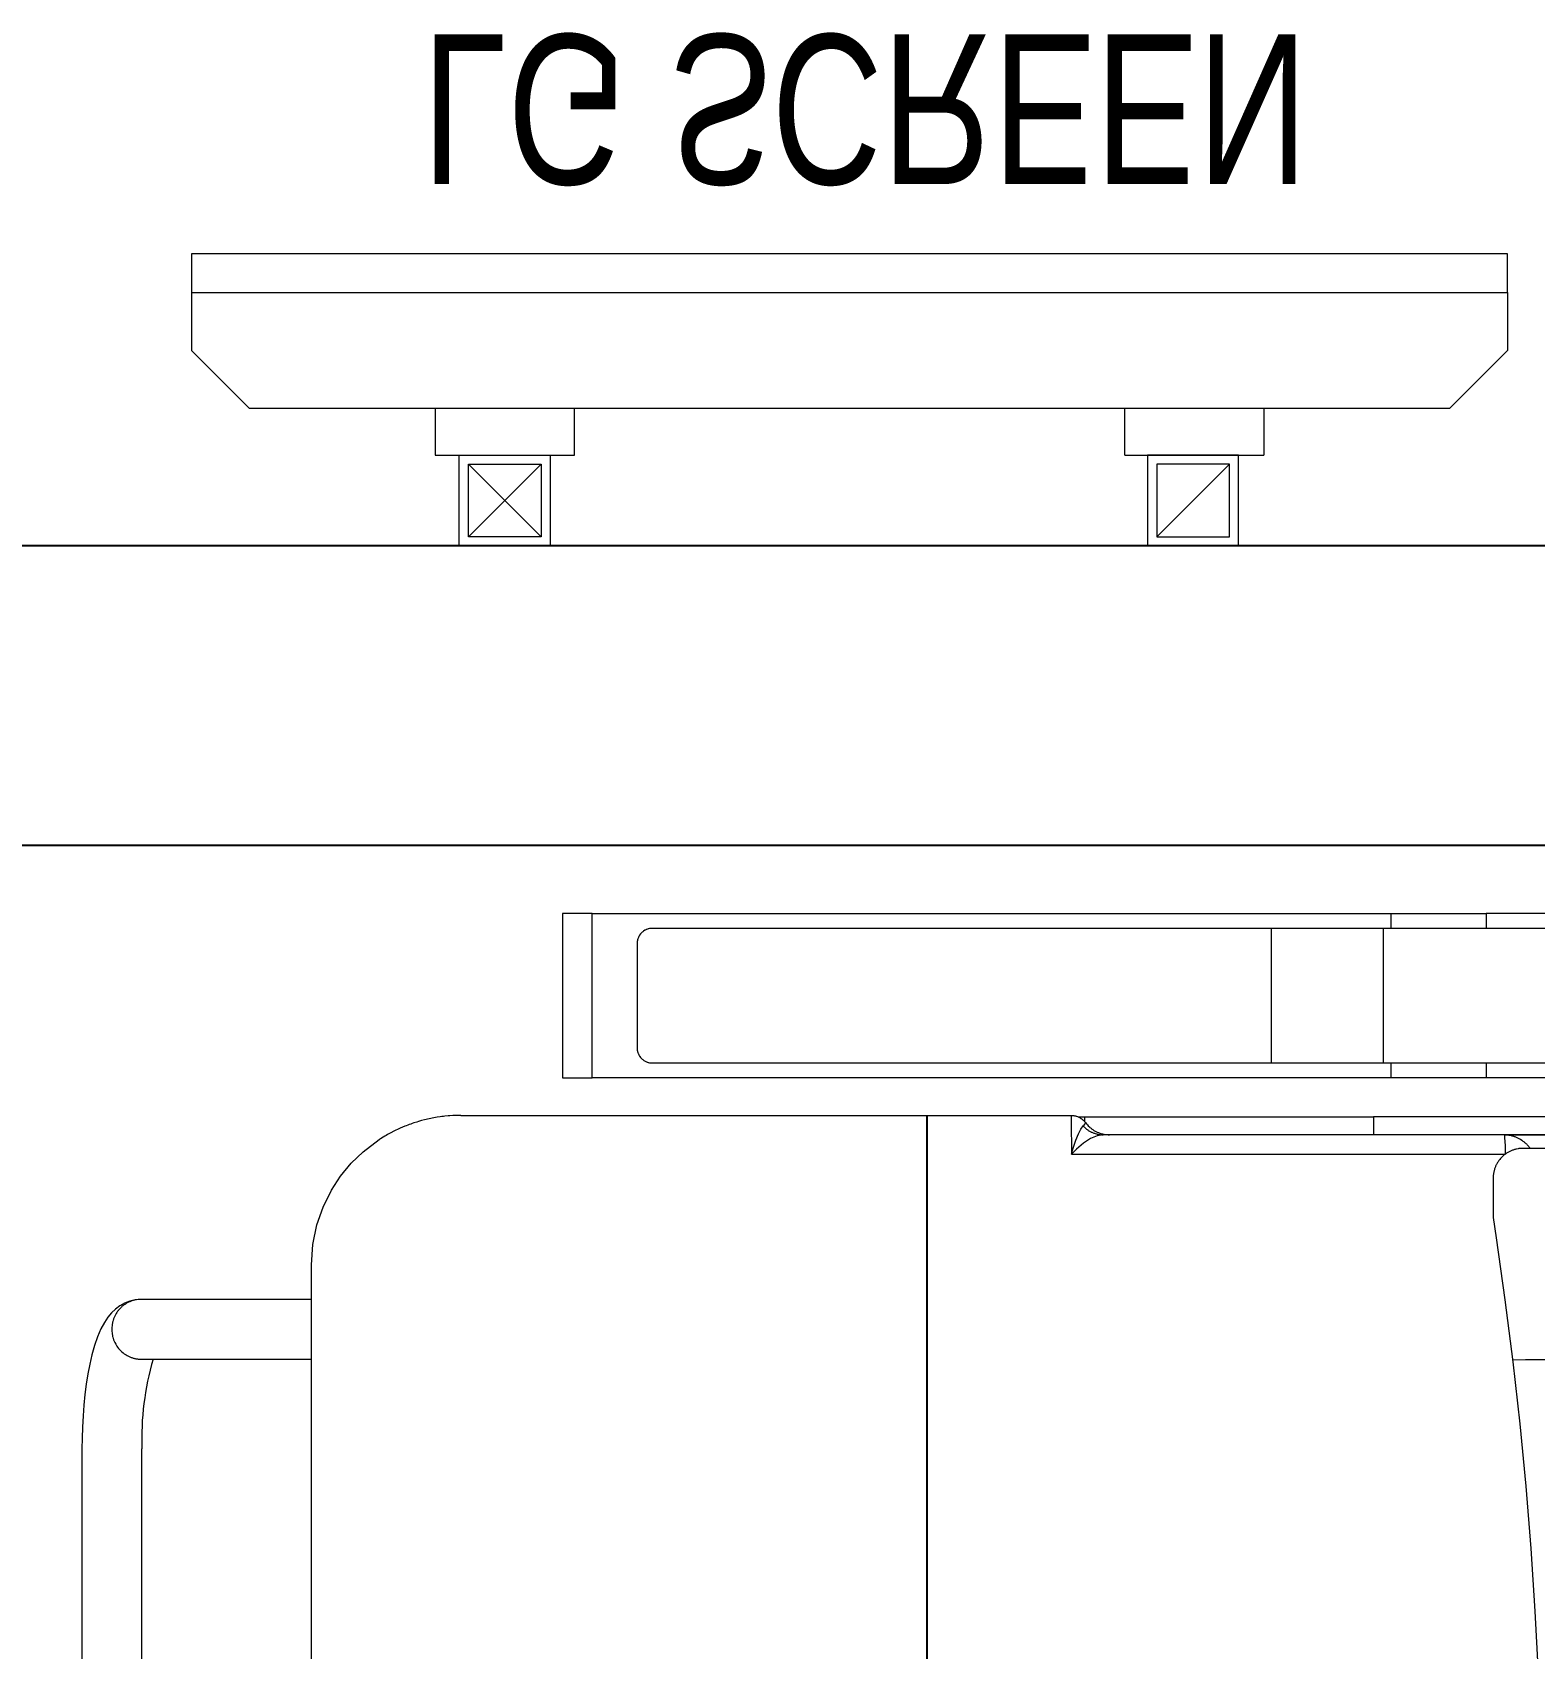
# Model space of a CAD drawing. Header units: feet. Extents: x 2761708 to 2774651, y -6056804 to -6049174.
# Drawn here: x 2772380 to 2772882, y -6052092 to -6051552 of the extents above; entities that cross this region are included whole.
import ezdxf

# ---------------------------------------------------------------- set-up
doc = ezdxf.new("R2010")
doc.units = ezdxf.units.FT
doc.header["$LTSCALE"] = 33
doc.header["$MEASUREMENT"] = 0
doc.linetypes.add('HIDDEN', pattern=[9.524999999999995, 6.349999999999997, -3.174999999999998])
for name, color, linetype, lineweight in [('Floor-Unit', 1, 'Continuous', 13), ('LENS-FURNITURE', 13, 'Continuous', 9), ('LENS-PARTITION', 21, 'Continuous', 25), ('LK-FURNITURE', 13, 'Continuous', 9), ('LK-IT', 3, 'Continuous', 18), ('TV', 92, 'Continuous', 18)]:
    doc.layers.add(name, color=color, linetype=linetype, lineweight=lineweight)
doc.styles.get("Standard").update_dxf_attribs({"font": 'GILC____.TTF'})

# ---------------------------------------------------------------- blocks, each defined once
blk = doc.blocks.new('CHAIR UNIT')
at = {"layer": 'Defpoints', "linetype": 'HIDDEN'}
blk.add_line((-249.0004958324135, -2.91038e-11), (249.0004958324135, -2.91038e-11), dxfattribs=at)
at = {"layer": 'LENS-FURNITURE'}
for points in [[(-197.001748945564, 372.6515981986886), (-237.7881233915687, 291.699730076245), (-237.7881233915687, 231.2460509821831, 0.1104337528806687), (-237.9707354661077, 230.4151667065162), (-237.9707354661077, 199.4624447406095), (-237.9707354661077, 199.407661163772)], [(-248.9927867855877, 48.27711475553225, -0.0044596891030791), (-235.998526209034, 48.35107349889586), (-236.0259184017778, 48.36020409630146), (-236.4276644401252, 48.4789018491574), (-238.0803023288026, 48.98108465276891), (-240.6825224794447, 49.86675251086126), (-242.8099511414766, 50.72502857679499), (-244.4169364878908, 51.54678225511453), (-245.4578243102878, 52.29549116556881), (-245.2934737764299, 52.4507113060681), (-245.1291230050847, 52.61506204211037), (-244.8186825271696, 52.94376351230312), (-244.5265033505857, 53.29072617727796), (-244.3804138824344, 53.47333810621058), (-244.2434548269957, 53.65595003697672), (-244.1156266611069, 53.83856196590932), (-243.9877982567996, 54.03030449035577), (-243.8691005036235, 54.22204701666487), (-243.6317049982026, 54.62379326028166), (-243.5312685482204, 54.8246663821046), (-243.4217014461756, 55.02553950206493), (-243.3303954098374, 55.23554322312702), (-243.2390893725678, 55.43641634494997), (-243.1477833352983, 55.65555065780063), (-243.0656079500914, 55.86555437697096), (-242.9925632150844, 56.08468869357603), (-242.9195184810087, 56.29469241088372), (-242.7916903151199, 56.73296103844768), (-242.736906407401, 56.96122595240012), (-242.6912536267191, 57.18036026525077), (-242.6456006076187, 57.40862517734058), (-242.6090782415122, 57.62775949019124), (-242.572555873543, 57.85602440414367), (-242.5451641585678, 58.08428931437084), (-242.50864155218, 58.54081913665869), (-242.4995111394673, 58.76908404874846), (-242.4995111394673, 58.99734895897562)]]:
    blk.add_lwpolyline(points, format="xyb", dxfattribs=at)
for points in [[(-261.5002822503448, 290.2023122571991), (-261.5002822503448, 303.1951510048821), (-316.4938646722585, 303.1951510048821), (-316.4938646722585, 290.2023122571991), (-261.5002822503448, 290.2023122571991), (-261.5002822503448, 187.0174417796661)], [(-316.4938646722585, 290.2023122571991), (-316.4938646722585, 187.0174417796661)], [(-237.9707354661077, 201.772485642432), (-238.1807390172034, 201.6081349064188), (-238.3724815044552, 201.4529147677531), (-238.5733546428383, 201.2885640317108), (-238.76509713009, 201.1150827001547), (-238.9477092046291, 200.9416013667651), (-239.1394516918808, 200.7681200333463), (-239.31293287687, 200.5855081044138), (-239.4864142984152, 200.3937655781338), (-239.6598954834044, 200.2111536492011), (-239.8333769068122, 200.0102805273782), (-239.9885972645134, 199.8185380029316), (-240.1529477983713, 199.6176648811088), (-240.3081679176539, 199.407661163772), (-240.4542576242238, 199.2067880419781), (-240.6003470933065, 198.996784320916), (-240.8742649666965, 198.5585156933521), (-241.1299215368927, 198.1202470620628), (-241.2486192891374, 197.8919821518356), (-241.3581866286695, 197.6637172416085), (-241.4677534922958, 197.4263217321422), (-241.5773208327591, 197.1980568219151), (-241.6777575202285, 196.9606613143114), (-241.7690633200109, 196.7232658067369), (-241.8512387052178, 196.4858702991041), (-241.942544741556, 196.239344194124), (-242.015589476563, 196.0019486865494), (-242.0886342106387, 195.7554225834319), (-242.1525482935831, 195.5088964784518), (-242.2164626149461, 195.2532397779285), (-242.2712460467592, 195.0067136729485), (-242.3168990649283, 194.760187569831), (-242.3625520840287, 194.5045308674744), (-242.4355968181044, 193.9932174664864), (-242.462988534011, 193.7466913633689), (-242.4995111394673, 193.2353779623809), (-242.4995111394673, 232.0769352578791)], [(-266.4947185218334, 187.0174417796661), (-266.4947185218334, 241.6549309346592), (-311.4994284007698, 241.6549309346592), (-311.4994284007698, 187.0174417796661)], [(-248.4983128663152, 209.633929185482), (-248.4983128663152, 149.3902538124821)], [(-242.4995111394673, 209.633929185482), (-242.4995111394673, 149.3902538124821)], [(-214.8703261986375, 189.364005069161), (-208.0771623300389, 190.3592400808701), (-187.3689696602523, 193.2901615410519), (-166.6242546243593, 195.919773319445), (-145.8430172204971, 198.2389448168105), (-125.0252572111785, 200.2476760368445), (-104.1709748348221, 201.9459669739881), (-83.30756180733442, 203.3429482312058), (-62.41675754077732, 204.4203586137155), (-41.51682190690189, 205.1964593107113), (-20.59862544760107, 205.652989134891), (0.3195710116997361, 205.8082092735567), (21.22863681986928, 205.6438585375145), (42.14683327917009, 205.178198117821), (63.04676843620836, 204.3929668253113), (83.93757317960262, 203.3064258454251), (104.8009862070903, 201.9094445900701), (125.6461376938969, 200.1928924563108), (146.4638977032155, 198.1750306425965), (167.2451351061463, 195.846728546021), (187.9898503813892, 193.2171167694905), (208.6980430502444, 190.2679341164184), (214.9342405218631, 189.364005069161)], [(-237.9707354661077, 199.4624447406095), (-237.9707354661077, 199.3620081787521), (-237.9707354661077, 199.1154820756346), (-237.9524741638452, 198.6406910604273), (-237.9250824470073, 198.3941649573098), (-237.870298538357, 197.9193739402399), (-237.8337764106691, 197.6819784344989), (-237.7424703733995, 197.2071874174289), (-237.6876867031679, 196.969791911717), (-237.6237726202234, 196.7323964022216), (-237.5598585372791, 196.5041314919945), (-237.4868138032034, 196.2758665799046), (-237.4046381786466, 196.0384710723301), (-237.3224630318582, 195.8193367576168), (-237.2402876457199, 195.5910718473896), (-237.1398509573191, 195.3719375308136), (-237.0394142689183, 195.1436726205866), (-236.9389778189361, 194.9336689013871), (-236.8294107168913, 194.7145345885365), (-236.4733174592256, 194.0845234328299), (-236.336358403787, 193.8836503110069), (-236.2085299994796, 193.682777189184), (-236.062440530397, 193.4819040654984), (-235.770261593163, 193.0984190147719), (-235.4598211143166, 192.7331951569067), (-235.29547058139, 192.5505832279741), (-235.1311198100447, 192.3771018964471), (-234.957638386637, 192.2036205630283), (-234.7841572025791, 192.039269826986), (-234.6015451289714, 191.8749190909439), (-234.2363212183118, 191.5644788117788), (-233.8528362438083, 191.2722997255041), (-233.4510899670422, 190.9983818321198), (-233.2502168286592, 190.8705534818581), (-233.0402132775635, 190.7427251316256), (-232.6202059350908, 190.5053296240221), (-232.4102019071579, 190.3957624666509), (-231.9719335008413, 190.1948893429944), (-231.7436686465517, 190.1035833803762), (-231.5245339665562, 190.0122774140618), (-231.0680044963956, 189.8479266780196), (-230.8306087525561, 189.7748819083208), (-230.6023438982665, 189.7109677341068), (-230.3649483919144, 189.6561841535731), (-230.1366833001375, 189.601400574902), (-229.8992880322039, 189.5466169980936), (-229.661892526783, 189.5009640130738), (-229.4153663692996, 189.464441627264), (-228.9405753575266, 189.4096580504556), (-228.7031796136871, 189.3913968575652), (-228.4566536955535, 189.3731356646749), (-228.2192584276199, 189.364005069161), (-227.9727320317179, 189.364005069161), (-214.8703261986375, 189.364005069161)], [(-235.998526209034, 193.4910346647375), (-236.5372317805886, 193.4910346647375), (-237.0850672870874, 193.5001652602513), (-238.1624777149409, 193.4819040654984), (-238.7103134598583, 193.4727734699845), (-239.2490187939257, 193.454512277094), (-239.796854538843, 193.4271204868273), (-240.335559871979, 193.399728698423), (-241.4129700604826, 193.3266839268326), (-241.9608060447499, 193.2810309436754), (-242.4995111394673, 193.2353779623809), (-242.4995111394673, 58.99734895897562), (-242.1799402479082, 56.97035654791398), (-241.2486192891374, 54.76075220605707), (-239.7512015206739, 52.45984190161107), (-237.6968173552305, 50.04936443979386), (-235.998526209034, 48.35107349889586), (-235.998526209034, 193.3905981029093)], [(-316.4938646722585, 155.188182556798), (-316.4938646722585, 187.0174417796661), (-311.4994284007698, 187.0174417796661), (-311.4994284007698, 155.188182556798)], [(-266.4947185218334, 155.188182556798), (-266.4947185218334, 187.0174417796661), (-261.5002822503448, 187.0174417796661), (-261.5002822503448, 155.188182556798)], [(-316.4938646722585, -111.7995882283139), (-316.4938646722585, 155.188182556798), (-311.4994284007698, 155.188182556798), (-311.4994284007698, -91.80358200351475), (-311.4902977496385, -91.967932739557), (-311.4902977496385, -92.1414140729757), (-311.4720366857946, -92.31489540453185), (-311.4537753826007, -92.479246140545), (-311.4263836666942, -92.65272747396375), (-311.3533389326185, -92.98142894601914), (-311.3076859135181, -93.15491027757523), (-311.262032895349, -93.31013041810363), (-311.1524655558169, -93.63883189015905), (-311.0794208208099, -93.79405203068745), (-311.0155069762841, -93.94927216932408), (-310.9333313517272, -94.10449230798986), (-310.8602866176517, -94.25058185114176), (-310.5863687451929, -94.6888504824019), (-310.4859322952107, -94.82580942817731), (-310.3763651940972, -94.95363777840976), (-310.2667978536338, -95.0905967260478), (-310.1481001004577, -95.21842507630934), (-309.9107045950368, -95.45582058391302), (-309.7828761907294, -95.5745183367689), (-309.6550480248406, -95.68408549414013), (-309.244171096012, -95.98539517779135), (-309.0980816278606, -96.07670114224312), (-308.9519921597093, -96.15887650934746), (-308.7967720385641, -96.24105187828535), (-308.486331560649, -96.38714141957462), (-308.1758913211524, -96.51496977166971), (-308.0115405488759, -96.56975335034076), (-307.6828392446041, -96.66105931482164), (-307.5184884732589, -96.69758170060234), (-307.3450070507825, -96.72497348900652), (-307.1806562785059, -96.75236527927338), (-307.0071750953794, -96.77975706954022), (-306.8428240846842, -96.78888766505409), (-306.6693429006264, -96.79801826243057), (-306.4958614781499, -96.79801826243057), (-271.4982854453847, -96.79801826243057), (-271.3248040229081, -96.79801826243057), (-271.1604532506317, -96.78888766505409), (-270.9869720665738, -96.77975706954022), (-270.8134906440973, -96.75236527927338), (-270.4847891014069, -96.69758170060234), (-270.3113079164177, -96.66105931482164), (-269.9826063737273, -96.56975335034076), (-269.8273862535134, -96.51496977166971), (-269.6630357205868, -96.4510555974848), (-269.5078153628856, -96.38714141957462), (-269.1973748840392, -96.24105187828535), (-269.0512854149565, -96.15887650934746), (-268.8960652947426, -96.07670114224312), (-268.7591064777225, -95.98539517779135), (-268.6130167711526, -95.88495861779666), (-268.3390988977626, -95.68408549414013), (-268.2112707318738, -95.5745183367689), (-268.0834423284978, -95.45582058391302), (-267.8460468221456, -95.21842507630934), (-267.7273490689695, -95.0905967260478), (-267.6177817294374, -94.95363777840976), (-267.5173452794552, -94.82580942817731), (-267.4169088285416, -94.6888504824019), (-267.3164721410722, -94.5427609392791), (-267.2251661028713, -94.3966713961272), (-267.060815570876, -94.10449230798986), (-266.9786401847377, -93.94927216932408), (-266.8508117804304, -93.63883189015905), (-266.7868974590674, -93.4744811541168), (-266.7321140281856, -93.31013041810363), (-266.6864610090852, -93.15491027757523), (-266.6408079899848, -92.98142894601914), (-266.5677632559091, -92.65272747396375), (-266.5403715409338, -92.479246140545), (-266.52211023774, -92.31489540453185), (-266.5038491729647, -91.967932739557), (-266.4947185218334, -91.80358200351475), (-266.4947185218334, 155.188182556798), (-261.5002822503448, 155.188182556798), (-261.5002822503448, -111.7995882283139)], [(-266.4947185218334, 152.7046603233902), (-311.4994284007698, 152.7046603233902)], [(-248.4983128663152, 50.67024499626132), (-248.4983128663152, 52.78854337180383), (-248.4983128663152, 149.3902538124821), (-242.4995111394673, 149.3902538124821), (-242.4995111394673, 61.32565105371759)], [(-266.4947185218334, 115.2692148787901), (-311.4994284007698, 115.2692148787901)], [(-246.5626264531165, 53.09898365283153), (-246.179141478613, 53.39116273910621), (-245.8139175679534, 53.70160301827127), (-245.4669549614191, 54.03030449035577), (-245.1382534187287, 54.37726715716419), (-244.9739026464522, 54.55987908609677), (-244.6634624069556, 54.92510294209933), (-244.517372937873, 55.11684546840843), (-244.3804138824344, 55.30858799282579), (-244.2434548269957, 55.50946111464871), (-244.1064960099757, 55.70120364095783), (-243.9786678440869, 55.91120736015728), (-243.8599700909108, 56.11208048195113), (-243.62257434614, 56.53208791848737), (-243.5130072459578, 56.75122223133803), (-243.4125705566257, 56.96122595240012), (-243.3121341066435, 57.18036026525077), (-243.2208280693739, 57.39949457996408), (-243.0564775364473, 57.85602440414367), (-242.9103880673647, 58.31255422459799), (-242.7825594246387, 58.76908404874846), (-242.7277759937569, 59.00647955451859), (-242.6821229755879, 59.24387506395579), (-242.6364699564874, 59.47213997418294), (-242.5999475894496, 59.70953548364922), (-242.572555873543, 59.94693098939023), (-242.5451641585678, 60.1934570943704), (-242.50864155218, 60.66824810957768), (-242.4995111394673, 60.90564361718134), (-242.4995111394673, 61.14303912478499)], [(-249.0004958314821, -155.7268877471797), (-249.0004958314821, 48.26889812995796), (-248.9913651794195, 48.46064065812971), (-248.9822345282882, 48.6432525870623), (-248.973103877157, 48.83499511150876), (-248.954842813313, 49.01760704041225), (-248.9274508580566, 49.20021896934485), (-248.8909287303686, 49.39196149379132), (-248.8544061239809, 49.57457342272389), (-248.8087531058118, 49.75718535162741), (-248.7631000876427, 49.93066668504615), (-248.7083166558296, 50.11327861397878), (-248.5804882515222, 50.46024127892451), (-248.4343987833709, 50.80720394389937), (-248.3522233972326, 50.98068527728901), (-248.2700480110943, 51.14503601333126), (-248.1787419747561, 51.3093867493735), (-247.9778688363731, 51.61982702853856), (-247.8683017343283, 51.77504716906696), (-247.7587346322835, 51.92113671218976), (-247.6400368800387, 52.07635684899287), (-247.5213391268626, 52.21331579663092), (-247.2656825575977, 52.48723369184881), (-247.1287235012278, 52.62419263762422), (-246.9917644457892, 52.74289039050927), (-246.8548056278379, 52.87071874074172), (-246.7087161596865, 52.98941649548942), (-246.5626264531165, 53.09898365283153), (-246.2704475149512, 52.92550231941277), (-245.4578243102878, 52.29549116556881)], [(-248.4983128663152, 52.78854337180383), (-246.9461116660387, 52.78854337180383)], [(-249.0004958314821, -155.7268877471797), (-248.9913651794195, -156.256462341058), (-248.9822345282882, -156.7951675323129), (-248.973103877157, -157.3247421280539), (-248.954842813313, -157.8634473174461), (-248.9274508580566, -158.4021525068674), (-248.8544061239809, -159.4613016964868), (-248.8178839962929, -160.000006885879), (-248.7083166558296, -161.0591560736648), (-248.6535332240164, -161.5978612649195), (-248.5896189026535, -162.127435858798), (-248.5165741685778, -162.6570104526763), (-248.3522233972326, -163.7161596423247), (-248.2700480110943, -164.2366036388266), (-248.0691748727113, -165.295752828446), (-247.9687384227291, -165.8161968249478), (-247.859171083197, -166.3366408233414), (-247.7404733300209, -166.8662154172198), (-247.6217755768448, -167.3866594137216), (-247.493947410956, -167.8979728165723), (-247.2200295384973, -168.9388608114386), (-246.9278503628448, -169.9614876134436), (-246.7726300042123, -170.4728010144317), (-246.4439286999404, -171.4954278145451), (-246.2704475149512, -172.0067412173957), (-246.0969660924748, -172.5089240210072), (-245.914354018867, -173.0111068264814), (-245.7226115316152, -173.5132896319555), (-245.5308690443635, -174.0063418400532), (-245.3391267955303, -174.5085246455273), (-244.7091154251248, -175.9876812679577), (-244.4899812228978, -176.4716028805414), (-243.8051861822605, -177.9233677182928), (-243.0656079500914, -179.3477407639147), (-242.5542945712805, -180.2790615995764), (-242.289507349953, -180.7447220192698), (-242.015589476563, -181.2103824389632), (-241.741671603173, -181.6669122612801), (-241.1755745550618, -182.5799719077768), (-240.8833953794092, -183.0273711326881)], [(-199.0013494417071, -205.7260339055793), (-199.0470024608075, -205.7260339055793), (-205.8219052646309, -205.2603734877485), (-212.3685427363962, -203.8999146163405), (-218.3308223336935, -201.8363998194691), (-224.0100534074008, -199.0150455166586), (-228.6575268339366, -195.974556897243), (-232.9671685425565, -192.4044936858117), (-236.8568024337292, -188.3779006520635), (-240.8833953794092, -183.0273711326881), (-240.8651343155652, -183.0547629211214), (-240.8576738061384, -183.0615499132545)], [(198.9922192692756, -205.7260339055793), (-199.0013494417071, -205.7260339055793)], [(-187.4967980645596, -205.7077727126889), (-187.4967980645596, -262.7192169455812), (-187.3598392475394, -264.5909892161144), (-186.9215706037357, -266.4536308930256), (-186.2367755640298, -268.1793136222986), (-185.341977449134, -269.7589068065863), (-184.2554363701492, -271.2015410469612), (-182.9862834559753, -272.5163469352119), (-181.5071267522871, -273.7398468590109), (-179.7449217615649, -274.9176938015153), (-177.5992315579206, -276.0772795511293), (-174.9878809954971, -277.2003429131), (-172.0386982373893, -278.2229697169387), (-168.9799483790993, -279.0903763783863), (-165.8298924826085, -279.8208240940876), (-162.5702697243541, -280.4508352498233), (-159.2010796256363, -280.9804098437016), (-155.7223224248737, -281.4278090705047), (-152.1613896004855, -281.783902332827), (-148.5182818667963, -282.0669508217252), (-144.8112595733254, -282.2678239454108), (-141.0677151512354, -282.3865216964332), (-137.497651675716, -282.4230440822138), (137.4976519159972, -282.4230440822138)], [(-177.4987948704511, -272.4159103752463), (-177.2613993640988, -272.4250409707602), (-176.7866083532572, -272.4067797797324), (-176.3118173405528, -272.37025739206), (-176.0744220735505, -272.3428656017932), (-175.837026329711, -272.3063432178751), (-175.5996308233589, -272.2606902347179), (-175.3713659700006, -272.2241678507999), (-175.1339704636484, -272.1693842702662), (-174.9057056093588, -272.114600691595), (-174.4491759007796, -271.9867723413336), (-174.2209108080715, -271.9137275697722), (-173.9926459537819, -271.8315522008051), (-173.773511512205, -271.7493768337299), (-173.3352428674698, -271.5667649047973), (-173.1161086652428, -271.4663283429691), (-172.4860975332558, -271.1376268708846), (-172.2760937437415, -271.0189291180286), (-171.8743474669754, -270.7632724175346), (-171.4908624924719, -270.4893545241503), (-171.1073772795498, -270.1971754378756), (-170.9247654434293, -270.0419552973472), (-170.7512842584401, -269.8867351586814), (-170.4043214134872, -269.5580336847633), (-170.0756201092153, -269.2110710198176), (-169.9203999890014, -269.0375896882615), (-169.6099597495049, -268.6723658303963), (-169.4638700420037, -268.4806233040872), (-169.3269109856337, -268.2888807796699), (-169.1899524070322, -268.0880076578469), (-169.0621237643063, -267.8962651334004), (-168.9342953599989, -267.6953920097148), (-168.696899854578, -267.2753845732077), (-168.4777656514197, -266.8553771385341), (-168.3773289630189, -266.6362428219581), (-168.2860229257494, -266.4262391027587), (-168.1947173662484, -266.1979741925315), (-168.1034113280475, -265.9788398759556), (-168.0303663555532, -265.7597055631049), (-167.8842768874019, -265.303175740788), (-167.8203625660389, -265.0749108286982), (-167.7655791342258, -264.8375153210945), (-167.7107957024126, -264.6092504108675), (-167.6651426842436, -264.3718549014302), (-167.6194896660745, -264.1435899912031), (-167.5920979501679, -263.9061944817076), (-167.5555753447115, -263.6687989759957), (-167.5007919128984, -262.9566124531848), (-167.5007919128984, -262.7192169455812), (-167.5007919128984, -205.7260339055793)], [(167.500791914761, -258.6469709286757), (166.8068664623424, -258.8934970336559), (165.3551019504666, -259.3500268541102), (163.5928964838385, -259.8156872738036), (161.5385125558823, -260.281347693468), (159.2193409297615, -260.7287469184084), (156.6536433845758, -261.1396237575682), (153.8688113987445, -261.504847617296), (150.9104982288554, -261.8152878964611), (147.815225765109, -262.0709445969551), (144.6012560240924, -262.2535565258877), (141.3051106594503, -262.3722542806063), (138.1459243502468, -262.4179072619008), (137.4976519159972, -262.4179072619008), (-137.497651675716, -262.4179072619008)], [(-187.4967980645596, -262.7192169455812), (-187.4785370007156, -263.1940079589258), (-187.4420143952593, -263.6687989759957), (-187.3689696602523, -264.1435899912031), (-187.3324475325644, -264.3718549014302), (-187.2867945134639, -264.6092504108675), (-187.2320106048137, -264.8375153210945), (-187.1772271730005, -265.0749108286982), (-187.1133128516376, -265.303175740788), (-186.9672233834863, -265.7597055631049), (-186.8941786494105, -265.9788398759556), (-186.8028728505595, -266.1979741925315), (-186.7115668132901, -266.4262391027587), (-186.6202607769519, -266.6362428219581), (-186.5198243260383, -266.8553771385341), (-186.3006898853928, -267.2753845732077), (-186.0632943790406, -267.6953920097148), (-185.9354659747332, -267.8962651334004), (-185.8076378088444, -268.0880076578469), (-185.6706787534058, -268.2888807796699), (-185.5245892852544, -268.4806233040872), (-185.3876304682344, -268.6723658303963), (-185.077189989388, -269.0375896882615), (-184.921969869174, -269.2110710198176), (-184.5932683255523, -269.5580336847633), (-184.246305719018, -269.8867351586814), (-183.881082046777, -270.1971754378756), (-183.6984699731693, -270.3432649809983), (-183.5067274859175, -270.4893545241503), (-183.1232422739267, -270.7632724175346), (-182.7214962346479, -271.0189291180286), (-182.5114924442023, -271.1376268708846), (-181.881481074728, -271.4663283429691), (-181.6623468715697, -271.5667649047973), (-181.2240782268345, -271.7493768337299), (-181.0049440246075, -271.8315522008051), (-180.7766791693866, -271.9137275697722), (-180.5484143160283, -271.9867723413336), (-180.0918843690306, -272.114600691595), (-179.863619275391, -272.1693842702662), (-179.6262240083888, -272.2241678507999), (-179.3979589156806, -272.2606902347179), (-179.160563647747, -272.3063432178751), (-178.9231681432575, -272.3428656017932), (-178.6857723984867, -272.37025739206), (-178.210981387645, -272.4067797797324), (-177.7361903749406, -272.4250409707602), (-177.4987948704511, -272.4159103752463)]]:
    blk.add_lwpolyline(points, dxfattribs=at)
blk.add_lwpolyline([(-261.5002822503448, -111.7995882283139), (-316.4938646722585, -111.7995882283139), (-316.4938646722585, -121.7975913397967), (-261.5002822503448, -121.7975913397967)], close=True, dxfattribs=at)
for centre, radius, start, end in [((247.3437575539574, 203.6344618745788), 414.6255135707222, 162.0922615221591, 181.0762253569658), ((-140.3767430530861, -164.0809483822668), 98.37909659551364, 253.9957013946063, 271.6770160365166)]:
    blk.add_arc(centre, radius, start, end, dxfattribs=at)
blk = doc.blocks.new('CLINIC SCREEN')
at = {"layer": 'TV'}
for p, q in [((-103.1090284836336, 42.85441964946222), (-127.4114311772946, 18.55201695591665)), ((-127.4114311772946, 42.85441964946222), (-103.1090284836336, 18.55201695591665)), ((102.7052824410566, 42.85441964946222), (127.007685134602, 18.55201695591665))]:
    blk.add_line(p, q, dxfattribs=at)
at = {"layer": 'TV', "ltscale": 12}
for p, q in [((-138.5315413423604, 0), (-138.5315413423604, 15.514207008644)), ((-138.5315413423604, 15.514207008644), (-91.98892031613741, 15.514207008644)), ((-91.98892031613741, 15.514207008644), (-91.98892031613741, 0)), ((91.98892031610741, 15.514207008644), (91.98892031610741, 0)), ((91.98892031610741, 15.514207008644), (138.5315413423595, 15.514207008644)), ((138.5315413423595, 0), (138.5315413423595, 15.514207008644)), ((-220.0000000000082, -19.41163062257681), (-200.5883693773149, 0)), ((200.5883693773149, 0), (-200.5883693773149, 0)), ((219.9999999999918, -19.41163062257681), (200.5883693773149, 0)), ((-220.0000000000082, -38.82326124538668), (-220.0000000000082, -19.41163062257681)), ((219.9999999999918, -38.82326124538668), (219.9999999999918, -19.41163062257681))]:
    blk.add_line(p, q, dxfattribs=at)
at = {"layer": 'TV'}
for points in [[(-130.4492315140169, 15.51421661919448), (-100.0712281470269, 15.51421661919448), (-100.0712281470269, 45.89221998606814), (-130.4492315140169, 45.89221998606814)], [(130.0454854713243, 15.51421661919448), (99.66748210433435, 15.51421661919448), (99.66748210433435, 45.89221998606814), (130.0454854713243, 45.89221998606814)], [(-127.4114311772946, 18.55201695591665), (-103.1090284836336, 18.55201695591665), (-103.1090284836336, 42.85441964946222), (-127.4114311772946, 42.85441964946222)], [(127.007685134602, 18.55201695591665), (102.7052824410566, 18.55201695591665), (102.7052824410566, 42.85441964946222), (127.007685134602, 42.85441964946222)]]:
    blk.add_lwpolyline(points, close=True, dxfattribs=at)
at = {"layer": 'TV', "ltscale": 12}
blk.add_lwpolyline([(-220.0000000000082, -51.71278328332107), (-220.0000000000082, -38.82326124538668), (219.9999999999918, -38.82326124538668), (219.9999999999918, -51.71278328332107)], close=True, dxfattribs=at)
at = {"layer": 'Floor-Unit', "color": 0, "ltscale": 2, "insert": (5.199680584678389, -100.4085774972336), "char_height": 50, "attachment_point": 5}
blk.add_mtext_dynamic_manual_height_columns('LG SCREEN', width=466.4796511627907, gutter_width=12.5, heights=[0], dxfattribs=at)

msp = doc.modelspace()

# ---------------------------------------------------------------- linework, layer by layer
at = {"layer": 'LENS-PARTITION'}
msp.add_lwpolyline([(2770490.735305665, -6051823.833971511), (2773106.14567694, -6051823.833971511), (2773106.14567694, -6051723.833971509), (2770490.735305665, -6051723.833971509)], close=True, dxfattribs=at)

# ---------------------------------------------------------------- block references
at = {"layer": 'LK-FURNITURE', "rotation": 269.9999999999999}
msp.add_blockref('CHAIR UNIT', (2772679.009021142, -6052163.170157293), dxfattribs=at)
at = {"layer": 'LK-IT', "xscale": -1, "rotation": 180}
msp.add_blockref('CLINIC SCREEN', (2772653.200429737, -6051677.941751523), dxfattribs=at)

doc.saveas('drawing.dxf')
